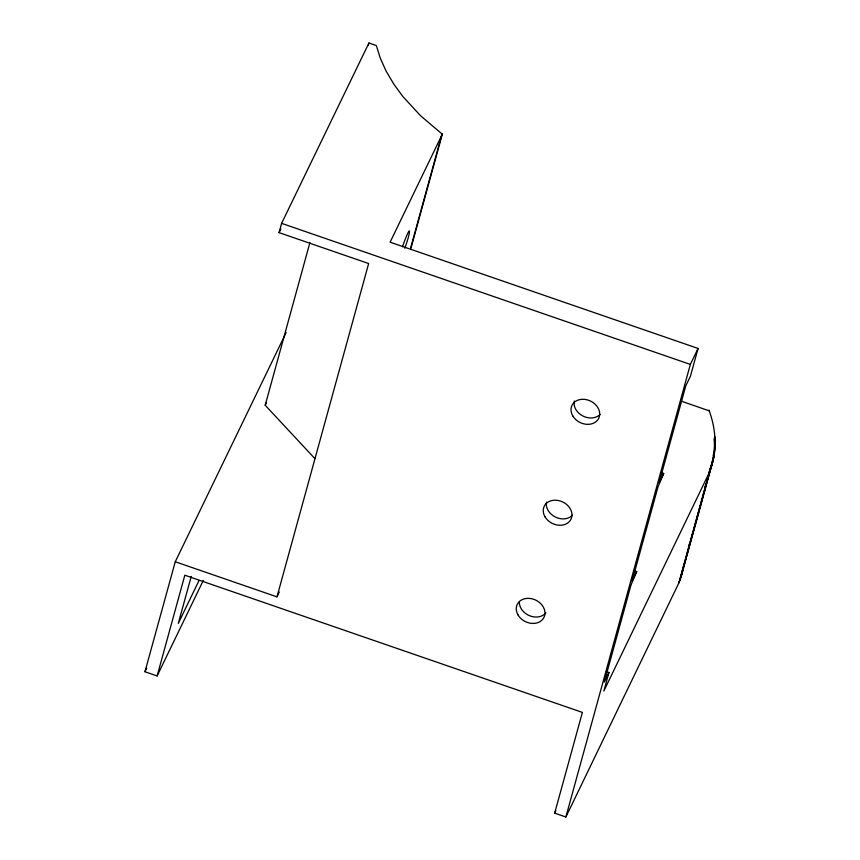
<?xml version="1.0" encoding="UTF-8"?>
<svg xmlns="http://www.w3.org/2000/svg" width="860" height="860" viewBox="0 0 860 860"><rect width="100%" height="100%" fill="white"/><g stroke="black" fill="none" stroke-linecap="round" stroke-linejoin="round"><path stroke-width="1.29" d="M606.408 671.649L608.945 672.531L603.849 691.042L709.113 472.978C717.541 453.059 716.477 430.108 708.952 410.091M683.829 565.31L681.872 574.287L678.862 582.972L565.88 817L554.678 813.141L582.392 712.403L184.835 575.211L157.133 675.949L144.953 671.735L175.257 561.763L286.111 332.627M175.257 561.763L276.974 596.861L368.65 263.536L279.081 232.63L281.607 223.353L368.929 43L376.336 45.559L380.367 58.383L386.097 71.079L393.794 84.119L402.888 96.556L420.647 115.82L442.309 134.192L410.671 249.25M191.21 576.479L178.299 623.403L198.961 580.65M314.932 458.659L265.192 405.243L309.965 242.445M368.22 45.591L368.929 43M410.714 247.723L442.008 133.956M565.88 817L690.354 364.414L698.073 348.45L390.107 242.176L442.309 134.192M634.164 570.728L636.701 571.599L631.046 584.875L604.311 682.098L608.945 672.531M661.157 472.581L663.694 473.452L658.04 486.728L632.068 581.177L636.701 571.599M698.073 348.45L690.429 376.228L685.796 385.807L659.061 483.03L663.694 473.452M714.112 439.256L714.832 436.665M714.198 440.438L714.907 437.858M714.251 441.631L714.961 439.041M714.294 442.814L715.015 440.223M714.327 443.986L715.036 441.406M714.337 445.168L715.047 442.577M714.337 446.34L715.047 443.749M714.316 447.512L715.025 444.921M714.273 448.683L714.982 446.093M714.219 449.844L714.929 447.254M714.144 451.005L714.853 448.415M713.349 454.757L714.767 449.576M713.241 455.908L714.671 450.726M713.477 455.768L714.542 451.887M688.43 547.497L689.494 543.617M704.802 487.975L705.866 484.083M709.07 472.441L710.134 468.56M712.628 459.498L714.402 453.026M678.862 582.972L714.251 454.177M679.292 581.908L713.897 456.456M680.109 579.758L713.692 457.584M680.862 577.587L713.23 459.831M279.081 232.63L280.833 228.996M265.192 405.243L266.31 402.931M144.953 671.735L146.705 668.123M157.133 675.949L203.315 580.403M276.974 596.861L279.296 592.056M554.678 813.141L555.85 810.711M281.607 223.353L690.354 364.414M681.099 401.082L709.221 410.854M600.097 414.391A14.867 11.932 25.8 0 1 582.779 415.939A14.867 11.932 25.8 0 1 574.34 401.018M572.448 515.194A14.867 11.932 25.8 0 1 555.205 516.957A14.867 11.932 25.8 0 1 546.541 502.111M545.928 612.793A14.867 11.932 25.8 0 1 529.61 615.749A14.867 11.932 25.8 0 1 519.343 602.043M402.544 246.745A15.459 1.344 -71 0 1 409.435 230.975A15.459 1.344 -71 0 1 404.856 248.218M572.835 415.982A14.867 11.932 25.8 0 0 597.689 419.981A14.867 11.932 25.8 0 0 585.542 399.491A14.867 11.932 25.8 0 0 572.835 415.982M545.175 517.075A14.867 11.932 25.8 0 0 570.04 520.773A14.867 11.932 25.8 0 0 557.592 500.38A14.867 11.932 25.8 0 0 545.175 517.075M517.989 614.9A14.867 11.932 25.8 0 0 542.843 619.178A14.867 11.932 25.8 0 0 530.986 598.592A14.867 11.932 25.8 0 0 517.989 614.9"/></g></svg>
